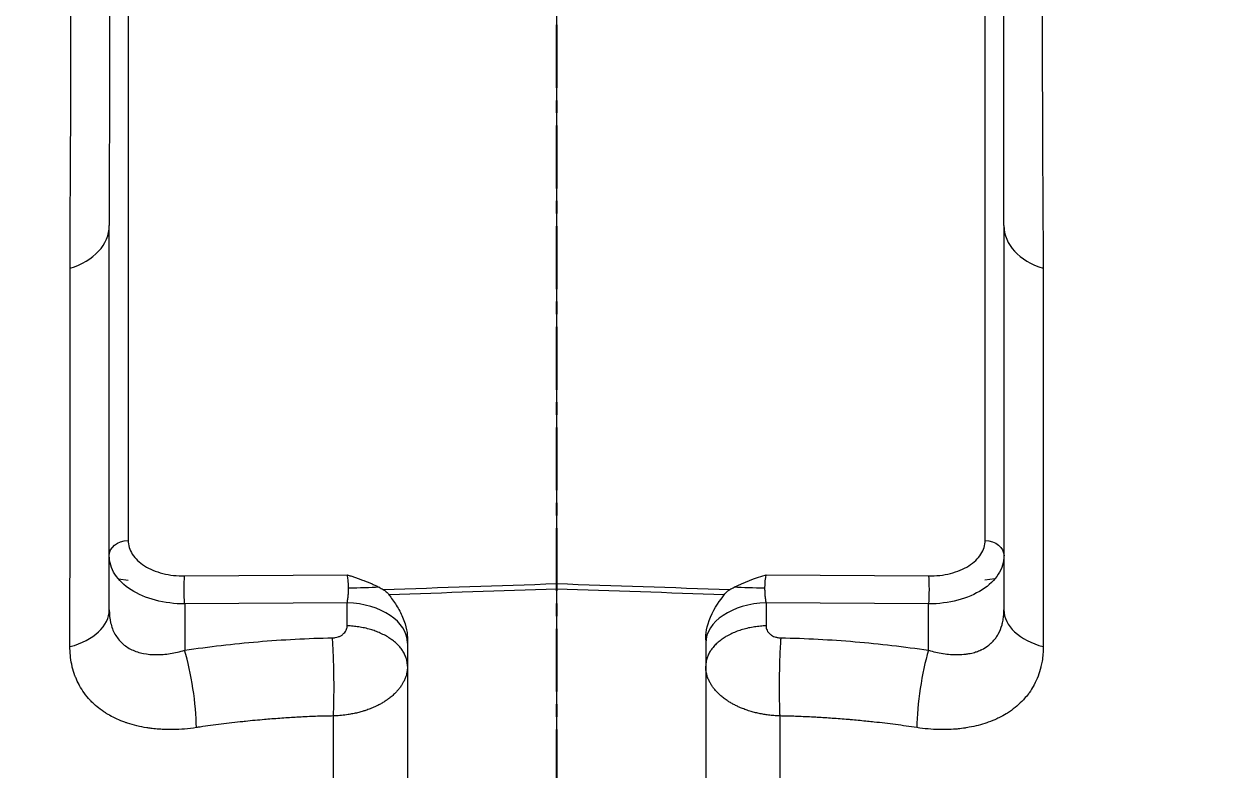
# Model space of a CAD drawing. Header units: millimetres. Extents: x -2122 to 22797, y 3569 to 89276.
# Drawn here: x -660.8 to -540.5, y 88099 to 88173.1 of the extents above; entities that cross this region are included whole.
import ezdxf

# ---------------------------------------------------------------- set-up
doc = ezdxf.new("R2010")
doc.units = ezdxf.units.MM
doc.header["$LTSCALE"] = 20
doc.linetypes.add('CENTER', pattern=[2, 1.25, -0.25, 0.25, -0.25])
doc.layers.add('IA-DIBUJO', color=3, linetype='Continuous', lineweight=30)
doc.layers.add('IA-DIM', color=7, linetype='Continuous')
doc.layers.add('IA-EJES', color=4, linetype='CENTER')
doc.styles.add('ING-AMB', font='romans.shx', dxfattribs={"width": 0.75, "oblique": 15})
doc.dimstyles.new('ING-AMB 20', dxfattribs={"dimscale": 20, "dimtxt": 3, "dimasz": 2.5, "dimexe": 1, "dimexo": 1, "dimgap": 1, "dimtad": 1, "dimdec": 0, "dimzin": 0, "dimdsep": 46, "dimtxsty": 'ING-AMB', "dimcen": 0.1, "dimclrd": 7, "dimclre": 7, "dimclrt": 2, "dimadec": 0, "dimazin": 0, "dimtfac": 1, "dimtdec": 0, "dimtmove": 0, "dimatfit": 0, "dimfxl": 1.25, "dimtolj": 1, "dimtzin": 0, "dimarcsym": 1})

# ---------------------------------------------------------------- blocks, each defined once
blk = doc.blocks.new('*D17')
at = {"layer": 'Defpoints', "color": 0, "transparency": 16777216}
for p in [(-947.86, 88936.89), (-607.86, 88704.58), (-947.86, 88101.68)]:
    blk.add_point(p, dxfattribs=at)
at = {"layer": 'IA-DIM', "color": 7, "lineweight": -2, "transparency": 16777216}
for p, q in [((-947.86, 88121.68), (-947.86, 88956.89)), ((-607.86, 88724.58), (-607.86, 88956.89)), ((-657.86, 88936.89), (-897.86, 88936.89))]:
    blk.add_line(p, q, dxfattribs=at)
at = {"layer": 'IA-DIM', "color": 7, "transparency": 16777216}
for points in [[(-897.86, 88945.23), (-897.86, 88928.56), (-947.86, 88936.89)], [(-657.86, 88945.23), (-657.86, 88928.56), (-607.86, 88936.89)]]:
    blk.add_solid(points, dxfattribs=at)
at = {"layer": 'IA-DIM', "color": 2, "transparency": 16777216, "insert": (-777.86, 88986.89), "char_height": 60, "attachment_point": 5, "style": 'ING-AMB'}
blk.add_mtext('\\A1;340', dxfattribs=at)
blk = doc.blocks.new('*D20')
at = {"layer": 'Defpoints', "color": 0, "transparency": 16777216}
for p in [(464.14, 88936.89), (-607.86, 88703.06), (464.14, 88014.58)]:
    blk.add_point(p, dxfattribs=at)
at = {"layer": 'IA-DIM', "color": 7, "lineweight": -2, "transparency": 16777216}
for p, q in [((-607.86, 88723.06), (-607.86, 88956.89)), ((464.14, 88034.58), (464.14, 88956.89)), ((-557.86, 88936.89), (414.14, 88936.89))]:
    blk.add_line(p, q, dxfattribs=at)
at = {"layer": 'IA-DIM', "color": 7, "transparency": 16777216}
for points in [[(-557.86, 88945.23), (-557.86, 88928.56), (-607.86, 88936.89)], [(414.14, 88945.23), (414.14, 88928.56), (464.14, 88936.89)]]:
    blk.add_solid(points, dxfattribs=at)
at = {"layer": 'IA-DIM', "color": 2, "transparency": 16777216, "insert": (-71.86, 88986.89), "char_height": 60, "attachment_point": 5, "style": 'ING-AMB'}
blk.add_mtext('\\A1;1072', dxfattribs=at)
blk = doc.blocks.new('*D28')
at = {"layer": 'Defpoints', "color": 0, "transparency": 16777216}
for p in [(2200.2, 89055.28), (-947.86, 88101.68), (2200.2, 88063.32)]:
    blk.add_point(p, dxfattribs=at)
at = {"layer": 'IA-DIM', "color": 7, "lineweight": -2, "transparency": 16777216}
for p, q in [((-947.86, 88121.68), (-947.86, 89075.28)), ((2200.2, 88083.32), (2200.2, 89075.28)), ((-897.86, 89055.28), (2150.2, 89055.28))]:
    blk.add_line(p, q, dxfattribs=at)
at = {"layer": 'IA-DIM', "color": 7, "transparency": 16777216}
for points in [[(-897.86, 89063.61), (-897.86, 89046.95), (-947.86, 89055.28)], [(2150.2, 89063.61), (2150.2, 89046.95), (2200.2, 89055.28)]]:
    blk.add_solid(points, dxfattribs=at)
at = {"layer": 'IA-DIM', "color": 2, "transparency": 16777216, "insert": (626.17, 89105.28), "char_height": 60, "attachment_point": 5, "style": 'ING-AMB'}
blk.add_mtext('\\A1;3148', dxfattribs=at)

msp = doc.modelspace()

# ---------------------------------------------------------------- linework, layer by layer
at = {"layer": 'IA-DIBUJO', "color": 3, "linetype": 'Continuous', "lineweight": 0, "extrusion": (2.06626e-48, 1, -1.83697e-16)}
for p, q in [((-607.86, 88242.57), (-607.86, 88117.54)), ((-650.43, 88234.98), (-650.43, 88121.84)), ((-565.28, 88121.84), (-565.28, 88234.98)), ((-652.3, 88120.31), (-652.3, 88153.11)), ((-563.41, 88153.11), (-563.41, 88120.31)), ((-652.3, 88114.94), (-652.3, 88120.31)), ((-563.41, 88120.31), (-563.41, 88114.94)), ((-644.81, 88118.3), (-628.66, 88118.41)), ((-587.05, 88118.41), (-570.9, 88118.3)), ((-651.4, 88118), (-650.41, 88117.88)), ((-564.32, 88118), (-565.3, 88117.88)), ((-628.66, 88115.64), (-644.81, 88115.52)), ((-644.81, 88115.52), (-644.81, 88110.92)), ((-628.66, 88113.34), (-628.66, 88115.64)), ((-570.9, 88115.52), (-587.05, 88115.64)), ((-587.05, 88115.64), (-587.05, 88113.34)), ((-570.9, 88110.92), (-570.9, 88115.52))]:
    msp.add_line(p, q, dxfattribs=at)
at = {"layer": 'IA-DIBUJO', "color": 3, "linetype": 'Continuous', "lineweight": 0}
for centre, major_axis, ratio, start_param, end_param in [((-658.62, 88153.11), (6.32, 0), 0.726078, -1.175669, 0), ((-557.09, 88153.11), (-6.32, 0), 0.726078, 0, 1.175669), ((-628.99, 88116.89), (-0.05, -1.98), 0.235211, -4.608705, -3.824677), ((-586.72, 88116.89), (-0.05, 1.98), 0.235211, 0.683084, 1.467113), ((-607.86, 88116.02), (0, -1.97), 0.00033, 2.084497, 2.452188), ((-586.76, 88116.9), (0.04, -1.89), 0.224794, -1.669311, -1.569072), ((-658.62, 88114.94), (6.32, 0), 0.626771, -1.178585, 0), ((-628.99, 88111.62), (6.32, 0), 0.636078, 0, 1.518436), ((-586.72, 88111.62), (-6.32, 0), 0.636078, -1.518436, 0), ((-557.09, 88114.94), (-6.32, 0), 0.626771, 0, 1.178585), ((-645.14, 88106.9), (-0.94, 6.25), 0.186198, -2.225857, -0.901539), ((-570.57, 88106.9), (-0.94, -6.25), 0.186198, -2.240054, -0.915735)]:
    msp.add_ellipse(centre, major_axis=major_axis, ratio=ratio, start_param=start_param, end_param=end_param, dxfattribs=at)
at = {"layer": 'IA-DIBUJO', "color": 3, "linetype": 'Continuous', "lineweight": 0, "extrusion": (1.12482e-32, -1.83697e-16, -1)}
for centre, major_axis, ratio, start_param, end_param in [((-650.33, 88120.31), (-1.98, 0), 0.771625, 0, 1.518436), ((-565.38, 88120.31), (1.98, 0), 0.771625, -1.518436, 0), ((-628.99, 88117.69), (-6.32, 0), 0.095846, -2.158009, -1.644777), ((-586.72, 88117.69), (-6.32, 0), 0.095846, -1.496816, -0.983584)]:
    msp.add_ellipse(centre, major_axis=major_axis, ratio=ratio, start_param=start_param, end_param=end_param, dxfattribs=at)
at = {"layer": 'IA-DIBUJO', "color": 3, "linetype": 'Continuous', "lineweight": 0, "extrusion": (8.47409e-33, -1.83697e-16, -1)}
msp.add_ellipse((-644.71, 88116.78), major_axis=(-0.01, 1.98), ratio=0.073573, start_param=-2.25857, end_param=-0.690513, dxfattribs=at)
at = {"layer": 'IA-DIBUJO', "color": 3, "linetype": 'Continuous', "lineweight": 0, "extrusion": (1.1363e-32, -1.83697e-16, -1)}
msp.add_ellipse((-571, 88116.78), major_axis=(-0.01, -1.98), ratio=0.073573, start_param=-2.45108, end_param=-0.883022, dxfattribs=at)
at = {"layer": 'IA-DIBUJO', "color": 3, "linetype": 'Continuous', "lineweight": 0}
for points, knots in [([(-652.3, 88194.3), (-652.3, 88190.93), (-652.3, 88187.56), (-652.29, 88184.16), (-652.29, 88180.76), (-652.28, 88177.34), (-652.28, 88173.91), (-652.28, 88170.48), (-652.29, 88167.02), (-652.29, 88163.56), (-652.3, 88160.09), (-652.3, 88156.61), (-652.3, 88153.11)], [0, 0, 0, 0, 0.00819686, 0.00819686, 0.00819686, 0.01639248, 0.01639248, 0.01639248, 0.02459347, 0.02459347, 0.02459347, 0.03278496, 0.03278496, 0.03278496, 0.03278496]), ([(-563.41, 88153.11), (-563.41, 88156.61), (-563.41, 88160.09), (-563.42, 88163.56), (-563.42, 88167.02), (-563.43, 88170.47), (-563.43, 88173.9), (-563.43, 88177.34), (-563.42, 88180.76), (-563.42, 88184.16), (-563.41, 88187.56), (-563.41, 88190.93), (-563.41, 88194.3)], [0, 0, 0, 0, 0.0081914, 0.0081914, 0.0081914, 0.01638723, 0.01638723, 0.01638723, 0.02458798, 0.02458798, 0.02458798, 0.0327849, 0.0327849, 0.0327849, 0.0327849]), ([(-656.19, 88148.87), (-656.19, 88152.54), (-656.17, 88156.14), (-656.15, 88159.68), (-656.13, 88163.21), (-656.11, 88166.67), (-656.11, 88170.07), (-656.1, 88173.46), (-656.11, 88176.78), (-656.13, 88180.03), (-656.14, 88183.28), (-656.16, 88186.46), (-656.15, 88189.57)], [0, 0, 0, 0, 0.00809751, 0.00809751, 0.00809751, 0.01619739, 0.01619739, 0.01619739, 0.02430315, 0.02430315, 0.02430315, 0.03241229, 0.03241229, 0.03241229, 0.03241229]), ([(-559.56, 88189.57), (-559.55, 88186.46), (-559.57, 88183.28), (-559.58, 88180.03), (-559.6, 88177.16), (-559.6, 88174.22), (-559.61, 88171.23), (-559.61, 88170.85), (-559.61, 88170.46), (-559.6, 88170.07), (-559.6, 88167.1), (-559.59, 88164.09), (-559.57, 88161.02), (-559.57, 88160.57), (-559.57, 88160.13), (-559.57, 88159.68), (-559.55, 88156.14), (-559.52, 88152.54), (-559.52, 88148.87)], [0, 0, 0, 0, 0.00810678, 0.00810678, 0.00810678, 0.01528353, 0.01528353, 0.01528353, 0.01621732, 0.01621732, 0.01621732, 0.02329391, 0.02329391, 0.02329391, 0.02432463, 0.02432463, 0.02432463, 0.03242712, 0.03242712, 0.03242712, 0.03242712]), ([(-656.21, 88111.27), (-656.2, 88117.96), (-656.2, 88124.43), (-656.2, 88130.68), (-656.19, 88136.95), (-656.19, 88143), (-656.19, 88148.87)], [0, 0, 0, 0, 0.01295214, 0.01295214, 0.01295214, 0.02592273, 0.02592273, 0.02592273, 0.02592273]), ([(-559.52, 88148.87), (-559.52, 88142.99), (-559.52, 88136.94), (-559.51, 88124.42), (-559.51, 88117.95), (-559.5, 88111.27)], [0.0634789, 0.0634789, 0.0634789, 0.0634789, 0.07645205, 0.07645205, 0.0894252, 0.0894252, 0.0894252, 0.0894252]), ([(-650.43, 88121.84), (-650.43, 88121.36), (-650.29, 88120.89), (-649.73, 88120.02), (-649.32, 88119.63), (-648.29, 88118.98), (-647.67, 88118.72), (-646.3, 88118.38), (-645.56, 88118.29), (-644.81, 88118.3)], [3.141593, 3.141593, 3.141593, 3.141593, 3.521202, 3.521202, 3.900811, 3.900811, 4.28042, 4.28042, 4.660029, 4.660029, 4.660029, 4.660029]), ([(-570.9, 88118.3), (-570.15, 88118.29), (-569.41, 88118.38), (-568.05, 88118.72), (-567.42, 88118.98), (-566.39, 88119.63), (-565.98, 88120.02), (-565.43, 88120.89), (-565.28, 88121.36), (-565.28, 88121.84)], [4.764749, 4.764749, 4.764749, 4.764749, 5.144358, 5.144358, 5.523967, 5.523967, 5.903576, 5.903576, 6.283185, 6.283185, 6.283185, 6.283185]), ([(-644.81, 88115.52), (-645.81, 88115.52), (-646.8, 88115.65), (-648.62, 88116.13), (-649.44, 88116.48), (-650.82, 88117.36), (-651.37, 88117.89), (-652.11, 88119.05), (-652.3, 88119.68), (-652.3, 88120.31)], [1.623156, 1.623156, 1.623156, 1.623156, 2.002765, 2.002765, 2.382374, 2.382374, 2.761984, 2.761984, 3.141593, 3.141593, 3.141593, 3.141593]), ([(-563.41, 88120.31), (-563.41, 88119.68), (-563.6, 88119.05), (-564.34, 88117.89), (-564.89, 88117.36), (-566.27, 88116.48), (-567.09, 88116.13), (-568.91, 88115.65), (-569.9, 88115.52), (-570.9, 88115.52)], [0, 0, 0, 0, 0.379609, 0.379609, 0.759218, 0.759218, 1.138827, 1.138827, 1.518436, 1.518436, 1.518436, 1.518436]), ([(-628.66, 88118.41), (-628.54, 88118.37), (-628.42, 88118.33), (-628.29, 88118.3), (-628.17, 88118.26), (-628.05, 88118.22), (-627.93, 88118.18), (-627.81, 88118.14), (-627.69, 88118.09), (-627.57, 88118.05), (-627.46, 88118.01), (-627.34, 88117.97), (-627.23, 88117.93), (-627.16, 88117.91), (-627.09, 88117.88), (-627.02, 88117.85), (-626.9, 88117.81), (-626.79, 88117.77), (-626.68, 88117.72), (-626.56, 88117.68), (-626.45, 88117.63), (-626.34, 88117.58), (-626.22, 88117.53), (-626.11, 88117.48), (-626, 88117.43), (-625.89, 88117.38), (-625.78, 88117.33), (-625.67, 88117.27), (-625.61, 88117.24), (-625.55, 88117.21), (-625.49, 88117.18)], [-0.000011314, -0.000011314, -0.000011314, -0.000011314, 0.000202746, 0.000202746, 0.000202746, 0.00041729, 0.00041729, 0.00041729, 0.000628934, 0.000628934, 0.000628934, 0.000831233, 0.000831233, 0.000831233, 0.000960733, 0.000960733, 0.000960733, 0.001167427, 0.001167427, 0.001167427, 0.001380678, 0.001380678, 0.001380678, 0.00159537, 0.00159537, 0.00159537, 0.001809672, 0.001809672, 0.001809672, 0.00193278, 0.00193278, 0.00193278, 0.00193278]), ([(-628.66, 88115.64), (-628.65, 88115.69), (-628.64, 88115.75), (-628.63, 88115.81), (-628.62, 88115.87), (-628.61, 88115.93), (-628.6, 88116), (-628.59, 88116.06), (-628.58, 88116.13), (-628.57, 88116.2), (-628.57, 88116.24), (-628.56, 88116.28), (-628.56, 88116.31), (-628.55, 88116.39), (-628.55, 88116.46), (-628.54, 88116.53), (-628.54, 88116.6), (-628.53, 88116.67), (-628.53, 88116.75), (-628.53, 88116.82), (-628.53, 88116.89), (-628.53, 88116.96), (-628.53, 88117), (-628.53, 88117.04), (-628.53, 88117.08)], [5.4991567, 5.4991567, 5.4991567, 5.4991567, 5.6084442, 5.6084442, 5.6084442, 5.7188774, 5.7188774, 5.7188774, 5.8297946, 5.8297946, 5.8297946, 5.891175, 5.891175, 5.891175, 6.001726, 6.001726, 6.001726, 6.1117617, 6.1117617, 6.1117617, 6.2199469, 6.2199469, 6.2199469, 6.2831853, 6.2831853, 6.2831853, 6.2831853]), ([(-625.49, 88117.18), (-625.42, 88117.14), (-625.35, 88117.11), (-625.22, 88117.03), (-625.15, 88116.99), (-625.08, 88116.95)], [0, 0, 0, 0, 0.01416943, 0.01416943, 0.02837151, 0.02837151, 0.02837151, 0.02837151]), ([(-590.63, 88116.95), (-590.56, 88116.99), (-590.5, 88117.03), (-590.36, 88117.11), (-590.29, 88117.14), (-590.22, 88117.18)], [0.00000151, 0.00000151, 0.00000151, 0.00000151, 0.01420269, 0.01420269, 0.02837121, 0.02837121, 0.02837121, 0.02837121]), ([(-625.08, 88116.95), (-624.97, 88116.89), (-624.87, 88116.81), (-624.68, 88116.64), (-624.59, 88116.54), (-624.51, 88116.43)], [0, 0, 0, 0, 0.02334437, 0.02334437, 0.04668844, 0.04668844, 0.04668844, 0.04668844]), ([(-624.51, 88116.43), (-624.29, 88116.12), (-624.03, 88115.78), (-623.54, 88115), (-623.33, 88114.62), (-622.76, 88113.29), (-622.67, 88112.52), (-622.67, 88111.95)], [0.0000011, 0.0000011, 0.0000011, 0.0000011, 0.0639756, 0.0639756, 0.1286372, 0.1286372, 0.2726284, 0.2726284, 0.2726284, 0.2726284]), ([(-607.86, 88116.99), (-607.86, 88114.48), (-607.86, 88108.65), (-607.86, 88091.19), (-607.86, 88079.33), (-607.86, 88051.11), (-607.86, 88034.76), (-607.86, 88007.92), (-607.86, 87998.6), (-607.86, 87979.33), (-607.86, 87969.38), (-607.86, 87918.42), (-607.86, 87873.68), (-607.86, 87806.6), (-607.86, 87784.26), (-607.86, 87740.55), (-607.86, 87719.14), (-607.86, 87656.76), (-607.86, 87617.61), (-607.86, 87581.34), (-607.86, 87580.53), (-607.86, 87579.72)], [0.000182, 0.000182, 0.000182, 0.000182, 0.0280763, 0.0280763, 0.0572087, 0.0572087, 0.0863411, 0.0863411, 0.1009072, 0.1009072, 0.1154734, 0.1154734, 0.1737382, 0.1737382, 0.2028706, 0.2028706, 0.232003, 0.232003, 0.2902677, 0.2902677, 0.2916013, 0.2916013, 0.2916013, 0.2916013]), ([(-593.04, 88111.95), (-593.04, 88112.52), (-592.95, 88113.29), (-592.16, 88115.16), (-591.58, 88115.91), (-591.2, 88116.43)], [-0.2150131, -0.2150131, -0.2150131, -0.2150131, -0.1090604, -0.1090604, -0.000001, -0.000001, -0.000001, -0.000001]), ([(-591.2, 88116.43), (-591.11, 88116.55), (-591.02, 88116.66), (-590.82, 88116.83), (-590.73, 88116.89), (-590.63, 88116.95)], [0, 0, 0, 0, 0.02533809, 0.02533809, 0.04659596, 0.04659596, 0.04659596, 0.04659596]), ([(-587.18, 88116.89), (-587.18, 88116.82), (-587.18, 88116.75), (-587.18, 88116.68), (-587.17, 88116.61), (-587.17, 88116.53), (-587.16, 88116.46), (-587.16, 88116.41), (-587.16, 88116.36), (-587.15, 88116.31), (-587.14, 88116.24), (-587.14, 88116.18), (-587.13, 88116.11), (-587.12, 88116.04), (-587.11, 88115.97), (-587.1, 88115.91), (-587.09, 88115.85), (-587.08, 88115.79), (-587.07, 88115.73), (-587.06, 88115.7), (-587.06, 88115.67), (-587.05, 88115.64)], [0.0957321, 0.0957321, 0.0957321, 0.0957321, 0.2050871, 0.2050871, 0.2050871, 0.3157185, 0.3157185, 0.3157185, 0.3924617, 0.3924617, 0.3924617, 0.5033176, 0.5033176, 0.5033176, 0.6141921, 0.6141921, 0.6141921, 0.7236354, 0.7236354, 0.7236354, 0.7840286, 0.7840286, 0.7840286, 0.7840286]), ([(-652.3, 88114.94), (-652.3, 88114.48), (-652.26, 88114.05), (-652.12, 88113.45), (-652.06, 88113.25), (-651.92, 88112.87), (-651.83, 88112.69), (-651.54, 88112.18), (-651.31, 88111.88), (-650.89, 88111.49), (-650.73, 88111.37), (-650.41, 88111.15), (-650.24, 88111.06), (-649.71, 88110.8), (-649.32, 88110.68), (-648.5, 88110.52), (-648.06, 88110.48), (-647.17, 88110.48), (-646.71, 88110.52), (-645.77, 88110.67), (-645.29, 88110.77), (-644.81, 88110.92)], [0, 0, 0, 0, 0.000779919, 0.000779919, 0.001169879, 0.001169879, 0.001559839, 0.001559839, 0.002339758, 0.002339758, 0.002729718, 0.002729718, 0.003119678, 0.003119678, 0.003899597, 0.003899597, 0.004679516, 0.004679516, 0.005459436, 0.005459436, 0.006239355, 0.006239355, 0.006239355, 0.006239355]), ([(-570.9, 88110.92), (-570.42, 88110.77), (-569.95, 88110.67), (-569.48, 88110.59), (-569.47, 88110.59), (-569.45, 88110.59), (-569.44, 88110.59), (-569.2, 88110.55), (-568.96, 88110.52), (-568.73, 88110.5), (-568.54, 88110.49), (-568.34, 88110.48), (-568.15, 88110.48), (-568.14, 88110.48), (-568.12, 88110.48), (-568.1, 88110.48), (-568.08, 88110.48), (-568.06, 88110.48), (-568.04, 88110.48), (-567.74, 88110.48), (-567.45, 88110.5), (-567.17, 88110.54), (-567.05, 88110.55), (-566.93, 88110.57), (-566.81, 88110.6), (-566.79, 88110.6), (-566.77, 88110.6), (-566.75, 88110.61), (-566.57, 88110.65), (-566.39, 88110.69), (-566.22, 88110.75), (-566.2, 88110.75), (-566.18, 88110.76), (-566.15, 88110.77), (-566, 88110.82), (-565.85, 88110.88), (-565.7, 88110.95), (-565.68, 88110.95), (-565.67, 88110.96), (-565.65, 88110.97), (-565.64, 88110.98), (-565.62, 88110.98), (-565.6, 88110.99), (-565.39, 88111.1), (-565.19, 88111.22), (-565, 88111.36), (-564.89, 88111.44), (-564.79, 88111.52), (-564.7, 88111.61), (-564.69, 88111.61), (-564.68, 88111.62), (-564.67, 88111.63), (-564.58, 88111.72), (-564.48, 88111.81), (-564.4, 88111.91), (-564.36, 88111.96), (-564.33, 88112), (-564.29, 88112.04), (-564.21, 88112.15), (-564.13, 88112.26), (-564.06, 88112.37), (-564.03, 88112.42), (-564.01, 88112.47), (-563.98, 88112.51), (-563.82, 88112.8), (-563.69, 88113.12), (-563.6, 88113.46), (-563.58, 88113.52), (-563.57, 88113.57), (-563.55, 88113.63), (-563.51, 88113.8), (-563.48, 88113.98), (-563.46, 88114.16), (-563.43, 88114.35), (-563.42, 88114.53), (-563.41, 88114.72), (-563.41, 88114.79), (-563.41, 88114.86), (-563.41, 88114.94)], [0, 0, 0, 0, 0.000781676, 0.000781676, 0.000781676, 0.000804571, 0.000804571, 0.000804571, 0.001203852, 0.001203852, 0.001203852, 0.001531778, 0.001531778, 0.001531778, 0.001563353, 0.001563353, 0.001563353, 0.001600895, 0.001600895, 0.001600895, 0.002121257, 0.002121257, 0.002121257, 0.002345029, 0.002345029, 0.002345029, 0.002387187, 0.002387187, 0.002387187, 0.002730854, 0.002730854, 0.002730854, 0.002775813, 0.002775813, 0.002775813, 0.0030924, 0.0030924, 0.0030924, 0.003126706, 0.003126706, 0.003126706, 0.003162185, 0.003162185, 0.003162185, 0.003642391, 0.003642391, 0.003642391, 0.003908382, 0.003908382, 0.003908382, 0.003929928, 0.003929928, 0.003929928, 0.004197411, 0.004197411, 0.004197411, 0.004311698, 0.004311698, 0.004311698, 0.004580765, 0.004580765, 0.004580765, 0.004690059, 0.004690059, 0.004690059, 0.005356289, 0.005356289, 0.005356289, 0.005466613, 0.005466613, 0.005466613, 0.005797128, 0.005797128, 0.005797128, 0.006130671, 0.006130671, 0.006130671, 0.006253412, 0.006253412, 0.006253412, 0.006253412]), ([(-630.13, 88112.15), (-630.12, 88112.15), (-630.12, 88112.15), (-630.11, 88112.15), (-630.1, 88112.15), (-630.08, 88112.15), (-630.07, 88112.15), (-630.05, 88112.16), (-630.02, 88112.16), (-630, 88112.16), (-629.95, 88112.16), (-629.9, 88112.17), (-629.85, 88112.18), (-629.75, 88112.19), (-629.65, 88112.22), (-629.56, 88112.25), (-629.47, 88112.28), (-629.39, 88112.32), (-629.3, 88112.36), (-629.22, 88112.4), (-629.15, 88112.45), (-629.08, 88112.51), (-629.01, 88112.57), (-628.95, 88112.63), (-628.9, 88112.69), (-628.85, 88112.76), (-628.8, 88112.83), (-628.77, 88112.9), (-628.73, 88112.97), (-628.7, 88113.04), (-628.69, 88113.12), (-628.68, 88113.16), (-628.67, 88113.2), (-628.67, 88113.24), (-628.67, 88113.26), (-628.66, 88113.28), (-628.66, 88113.3), (-628.66, 88113.31), (-628.66, 88113.31), (-628.66, 88113.32), (-628.66, 88113.33), (-628.66, 88113.34), (-628.66, 88113.34)], [0, 0, 0, 0, 0.000010846, 0.000010846, 0.000010846, 0.000029965, 0.000029965, 0.000029965, 0.000068209, 0.000068209, 0.000068209, 0.000144715, 0.000144715, 0.000144715, 0.000297757, 0.000297757, 0.000297757, 0.000450788, 0.000450788, 0.000450788, 0.000603819, 0.000603819, 0.000603819, 0.000756851, 0.000756851, 0.000756851, 0.000909883, 0.000909883, 0.000909883, 0.001062914, 0.001062914, 0.001062914, 0.001139428, 0.001139428, 0.001139428, 0.001177685, 0.001177685, 0.001177685, 0.001196813, 0.001196813, 0.001196813, 0.001208428, 0.001208428, 0.001208428, 0.001208428]), ([(-622.67, 88109.33), (-622.67, 88109.44), (-622.68, 88109.56), (-622.7, 88109.68), (-622.71, 88109.8), (-622.74, 88109.93), (-622.77, 88110.05), (-622.81, 88110.18), (-622.86, 88110.31), (-622.92, 88110.44), (-622.98, 88110.57), (-623.04, 88110.69), (-623.12, 88110.82), (-623.2, 88110.94), (-623.28, 88111.06), (-623.37, 88111.17), (-623.47, 88111.29), (-623.57, 88111.4), (-623.69, 88111.51), (-623.8, 88111.63), (-623.93, 88111.74), (-624.06, 88111.84), (-624.17, 88111.93), (-624.29, 88112.01), (-624.41, 88112.09), (-624.55, 88112.19), (-624.71, 88112.29), (-624.87, 88112.37), (-625.03, 88112.46), (-625.19, 88112.54), (-625.37, 88112.62), (-625.53, 88112.69), (-625.71, 88112.76), (-625.88, 88112.83), (-626.03, 88112.88), (-626.19, 88112.93), (-626.35, 88112.98), (-626.54, 88113.04), (-626.73, 88113.09), (-626.94, 88113.13), (-627.13, 88113.17), (-627.32, 88113.21), (-627.52, 88113.24), (-627.7, 88113.27), (-627.89, 88113.29), (-628.08, 88113.31), (-628.28, 88113.32), (-628.47, 88113.34), (-628.66, 88113.34)], [0, 0, 0, 0, 0.0575056, 0.0575056, 0.0575056, 0.1188509, 0.1188509, 0.1188509, 0.1852388, 0.1852388, 0.1852388, 0.25, 0.25, 0.25, 0.3136799, 0.3136799, 0.3136799, 0.3786546, 0.3786546, 0.3786546, 0.4452036, 0.4452036, 0.4452036, 0.5, 0.5, 0.5, 0.566519, 0.566519, 0.566519, 0.6321533, 0.6321533, 0.6321533, 0.6957374, 0.6957374, 0.6957374, 0.75, 0.75, 0.75, 0.8161602, 0.8161602, 0.8161602, 0.8791558, 0.8791558, 0.8791558, 0.9395779, 0.9395779, 0.9395779, 1, 1, 1, 1]), ([(-587.05, 88113.34), (-587.24, 88113.34), (-587.42, 88113.33), (-587.61, 88113.31), (-587.8, 88113.29), (-588, 88113.27), (-588.19, 88113.24), (-588.39, 88113.21), (-588.6, 88113.17), (-588.8, 88113.13), (-588.99, 88113.08), (-589.18, 88113.03), (-589.37, 88112.98), (-589.55, 88112.93), (-589.73, 88112.87), (-589.91, 88112.8), (-590.09, 88112.73), (-590.26, 88112.66), (-590.43, 88112.58), (-590.6, 88112.5), (-590.77, 88112.42), (-590.93, 88112.33), (-591.06, 88112.25), (-591.18, 88112.18), (-591.3, 88112.1), (-591.45, 88112), (-591.59, 88111.89), (-591.72, 88111.79), (-591.85, 88111.68), (-591.97, 88111.57), (-592.08, 88111.46), (-592.19, 88111.35), (-592.29, 88111.24), (-592.38, 88111.12), (-592.45, 88111.02), (-592.53, 88110.92), (-592.59, 88110.82), (-592.67, 88110.69), (-592.74, 88110.56), (-592.8, 88110.43), (-592.85, 88110.31), (-592.9, 88110.19), (-592.93, 88110.06), (-592.97, 88109.94), (-593, 88109.82), (-593.01, 88109.7), (-593.03, 88109.57), (-593.04, 88109.45), (-593.04, 88109.33)], [0, 0, 0, 0, 0.0584288, 0.0584288, 0.0584288, 0.1198859, 0.1198859, 0.1198859, 0.1859529, 0.1859529, 0.1859529, 0.25, 0.25, 0.25, 0.3136788, 0.3136788, 0.3136788, 0.3786525, 0.3786525, 0.3786525, 0.4452007, 0.4452007, 0.4452007, 0.5, 0.5, 0.5, 0.5665182, 0.5665182, 0.5665182, 0.6321516, 0.6321516, 0.6321516, 0.6957347, 0.6957347, 0.6957347, 0.75, 0.75, 0.75, 0.816408, 0.816408, 0.816408, 0.8795793, 0.8795793, 0.8795793, 0.9397897, 0.9397897, 0.9397897, 1, 1, 1, 1]), ([(-587.05, 88113.34), (-587.05, 88113.34), (-587.05, 88113.33), (-587.05, 88113.33), (-587.05, 88113.32), (-587.05, 88113.31), (-587.05, 88113.3), (-587.05, 88113.28), (-587.05, 88113.26), (-587.04, 88113.24), (-587.04, 88113.2), (-587.03, 88113.16), (-587.02, 88113.12), (-587.01, 88113.04), (-586.98, 88112.97), (-586.94, 88112.9), (-586.91, 88112.83), (-586.87, 88112.76), (-586.81, 88112.69), (-586.76, 88112.63), (-586.7, 88112.57), (-586.63, 88112.51), (-586.56, 88112.46), (-586.49, 88112.4), (-586.41, 88112.36), (-586.33, 88112.32), (-586.25, 88112.28), (-586.16, 88112.25), (-586.06, 88112.22), (-585.96, 88112.19), (-585.86, 88112.18), (-585.81, 88112.17), (-585.76, 88112.16), (-585.72, 88112.16), (-585.69, 88112.16), (-585.66, 88112.16), (-585.64, 88112.16), (-585.63, 88112.15), (-585.61, 88112.15), (-585.6, 88112.15), (-585.6, 88112.15), (-585.59, 88112.15), (-585.58, 88112.15)], [0, 0, 0, 0, 0.00001186, 0.00001186, 0.00001186, 0.000031166, 0.000031166, 0.000031166, 0.000069778, 0.000069778, 0.000069778, 0.000147002, 0.000147002, 0.000147002, 0.000301453, 0.000301453, 0.000301453, 0.000455906, 0.000455906, 0.000455906, 0.000609438, 0.000609438, 0.000609438, 0.000764809, 0.000764809, 0.000764809, 0.000914156, 0.000914156, 0.000914156, 0.001073705, 0.001073705, 0.001073705, 0.001150912, 0.001150912, 0.001150912, 0.00118951, 0.00118951, 0.00118951, 0.001208807, 0.001208807, 0.001208807, 0.001218875, 0.001218875, 0.001218875, 0.001218875]), ([(-643.65, 88103.23), (-644.43, 88103.11), (-645.2, 88103.05), (-646, 88103.03), (-646.05, 88103.03), (-646.13, 88103.03), (-646.15, 88103.03), (-646.36, 88103.03), (-646.56, 88103.03), (-646.95, 88103.05), (-647.14, 88103.06), (-647.35, 88103.07), (-647.37, 88103.07), (-647.61, 88103.09), (-647.83, 88103.11), (-648.18, 88103.15), (-648.32, 88103.17), (-648.5, 88103.2), (-648.54, 88103.2), (-648.91, 88103.26), (-649.23, 88103.33), (-649.87, 88103.48), (-650.18, 88103.57), (-650.53, 88103.68), (-650.58, 88103.7), (-650.67, 88103.73), (-650.72, 88103.75), (-651.03, 88103.86), (-651.28, 88103.97), (-651.78, 88104.19), (-652.02, 88104.31), (-652.35, 88104.5), (-652.44, 88104.55), (-652.58, 88104.64), (-652.62, 88104.66), (-652.9, 88104.84), (-653.14, 88105.01), (-653.56, 88105.35), (-653.75, 88105.51), (-653.99, 88105.74), (-654.05, 88105.8), (-654.14, 88105.89), (-654.17, 88105.92), (-654.41, 88106.18), (-654.61, 88106.42), (-654.97, 88106.92), (-655.12, 88107.16), (-655.28, 88107.45), (-655.29, 88107.47), (-655.43, 88107.73), (-655.54, 88107.97), (-655.65, 88108.24), (-655.67, 88108.28), (-655.69, 88108.33), (-655.7, 88108.36), (-655.81, 88108.66), (-655.9, 88108.96), (-655.98, 88109.27), (-655.98, 88109.29), (-656.12, 88109.88), (-656.2, 88110.48), (-656.21, 88111.16), (-656.21, 88111.22), (-656.21, 88111.27)], [0, 0, 0, 0, 0.00120574, 0.00120574, 0.00128826, 0.00128826, 0.00132228, 0.00132228, 0.00163463, 0.00163463, 0.00194785, 0.00194785, 0.00198342, 0.00198342, 0.00234255, 0.00234255, 0.00258071, 0.00258071, 0.00264456, 0.00264456, 0.00322006, 0.00322006, 0.00378781, 0.00378781, 0.00388255, 0.00388255, 0.00396684, 0.00396684, 0.00447464, 0.00447464, 0.00498649, 0.00498649, 0.0051965, 0.0051965, 0.00528912, 0.00528912, 0.00585896, 0.00585896, 0.0063596, 0.0063596, 0.00652499, 0.00652499, 0.0066114, 0.0066114, 0.00726037, 0.00726037, 0.00786677, 0.00786677, 0.00793368, 0.00793368, 0.00846938, 0.00846938, 0.00854242, 0.00854242, 0.00859482, 0.00859482, 0.0092198, 0.0092198, 0.00925596, 0.00925596, 0.01047101, 0.01047101, 0.01057824, 0.01057824, 0.01057824, 0.01057824]), ([(-644.81, 88110.92), (-642.4, 88111.28), (-639.97, 88111.56), (-637.52, 88111.77), (-636.3, 88111.87), (-635.07, 88111.96), (-633.84, 88112.02), (-632.61, 88112.09), (-631.37, 88112.14), (-630.13, 88112.15)], [0, 0, 0, 0, 0.003764328, 0.003764328, 0.003764328, 0.005646491, 0.005646491, 0.005646491, 0.007528655, 0.007528655, 0.007528655, 0.007528655]), ([(-630.03, 88104.39), (-630.02, 88104.54), (-630.02, 88104.7), (-630, 88105.04), (-630, 88105.22), (-629.99, 88105.59), (-629.99, 88105.79), (-629.98, 88106.07), (-629.98, 88106.16), (-629.98, 88106.44), (-629.97, 88106.64), (-629.97, 88107.04), (-629.97, 88107.25), (-629.97, 88107.67), (-629.97, 88107.88), (-629.98, 88108.16), (-629.98, 88108.23), (-629.98, 88108.52), (-629.99, 88108.73), (-629.99, 88109.15), (-630, 88109.35), (-630.01, 88109.76), (-630.02, 88109.95), (-630.03, 88110.21), (-630.03, 88110.28), (-630.04, 88110.54), (-630.05, 88110.73), (-630.07, 88111.1), (-630.07, 88111.27), (-630.09, 88111.6), (-630.1, 88111.76), (-630.12, 88111.99), (-630.13, 88112.07), (-630.13, 88112.15)], [0, 0, 0, 0, 0.0697839, 0.0697839, 0.1418228, 0.1418228, 0.2183787, 0.2183787, 0.25, 0.25, 0.323487, 0.323487, 0.398308, 0.398308, 0.4744357, 0.4744357, 0.5, 0.5, 0.5759852, 0.5759852, 0.6510792, 0.6510792, 0.7242369, 0.7242369, 0.75, 0.75, 0.8242525, 0.8242525, 0.8954244, 0.8954244, 0.9626519, 0.9626519, 1, 1, 1, 1]), ([(-622.67, 88111.95), (-622.67, 88108.91), (-622.67, 88104.79), (-622.67, 88090.8), (-622.67, 88078.95), (-622.67, 88060.02), (-622.67, 88054.92), (-622.67, 88049.59)], [0.00287386, 0.00287386, 0.00287386, 0.00287386, 0.01371667, 0.01371667, 0.03270965, 0.03270965, 0.03922509, 0.03922509, 0.03922509, 0.03922509]), ([(-593.04, 88111.95), (-593.04, 88108.91), (-593.04, 88104.79), (-593.04, 88090.8), (-593.04, 88078.95), (-593.04, 88060.01), (-593.04, 88054.91), (-593.04, 88049.57)], [0.00287386, 0.00287386, 0.00287386, 0.00287386, 0.01371794, 0.01371794, 0.03271314, 0.03271314, 0.03924028, 0.03924028, 0.03924028, 0.03924028]), ([(-585.58, 88112.15), (-585.59, 88112.01), (-585.6, 88111.87), (-585.62, 88111.56), (-585.63, 88111.41), (-585.65, 88111.08), (-585.66, 88110.9), (-585.67, 88110.6), (-585.68, 88110.48), (-585.69, 88110.16), (-585.7, 88109.96), (-585.71, 88109.56), (-585.71, 88109.36), (-585.72, 88108.94), (-585.73, 88108.73), (-585.73, 88108.45), (-585.73, 88108.38), (-585.74, 88108.09), (-585.74, 88107.88), (-585.74, 88107.46), (-585.74, 88107.25), (-585.74, 88106.85), (-585.74, 88106.65), (-585.74, 88106.38), (-585.74, 88106.31), (-585.73, 88106.04), (-585.73, 88105.84), (-585.72, 88105.46), (-585.72, 88105.28), (-585.7, 88104.93), (-585.7, 88104.76), (-585.69, 88104.53), (-585.69, 88104.46), (-585.68, 88104.39)], [0, 0, 0, 0, 0.065682, 0.065682, 0.131068, 0.131068, 0.201799, 0.201799, 0.25, 0.25, 0.323455, 0.323455, 0.39826, 0.39826, 0.474394, 0.474394, 0.5, 0.5, 0.575987, 0.575987, 0.651087, 0.651087, 0.724257, 0.724257, 0.75, 0.75, 0.826033, 0.826033, 0.898848, 0.898848, 0.968162, 0.968162, 1, 1, 1, 1]), ([(-585.58, 88112.15), (-584.34, 88112.14), (-583.11, 88112.09), (-581.88, 88112.02), (-580.64, 88111.96), (-579.42, 88111.87), (-578.19, 88111.77), (-575.75, 88111.56), (-573.31, 88111.28), (-570.9, 88110.92)], [0, 0, 0, 0, 0.001882407, 0.001882407, 0.001882407, 0.003764815, 0.003764815, 0.003764815, 0.007529629, 0.007529629, 0.007529629, 0.007529629]), ([(-559.5, 88111.27), (-559.5, 88111.03), (-559.51, 88110.78), (-559.53, 88110.54), (-559.55, 88110.3), (-559.58, 88110.07), (-559.62, 88109.83), (-559.65, 88109.65), (-559.69, 88109.47), (-559.73, 88109.29), (-559.73, 88109.27), (-559.74, 88109.25), (-559.74, 88109.24), (-559.82, 88108.93), (-559.91, 88108.63), (-560.02, 88108.34), (-560.13, 88108.05), (-560.26, 88107.77), (-560.41, 88107.49), (-560.42, 88107.47), (-560.44, 88107.44), (-560.45, 88107.41), (-560.59, 88107.16), (-560.74, 88106.92), (-560.91, 88106.68), (-560.93, 88106.65), (-560.96, 88106.62), (-560.98, 88106.59), (-561.11, 88106.42), (-561.25, 88106.25), (-561.4, 88106.08), (-561.44, 88106.03), (-561.49, 88105.98), (-561.53, 88105.94), (-561.56, 88105.9), (-561.59, 88105.87), (-561.62, 88105.84), (-561.83, 88105.63), (-562.06, 88105.42), (-562.3, 88105.23), (-562.54, 88105.03), (-562.79, 88104.85), (-563.06, 88104.68), (-563.1, 88104.66), (-563.14, 88104.63), (-563.18, 88104.61), (-563.41, 88104.47), (-563.65, 88104.33), (-563.9, 88104.21), (-563.97, 88104.18), (-564.04, 88104.15), (-564.1, 88104.11), (-564.38, 88103.98), (-564.67, 88103.87), (-564.97, 88103.76), (-565.01, 88103.74), (-565.05, 88103.73), (-565.1, 88103.71), (-565.66, 88103.52), (-566.24, 88103.37), (-566.86, 88103.26), (-566.95, 88103.24), (-567.05, 88103.22), (-567.15, 88103.21), (-567.19, 88103.2), (-567.22, 88103.2), (-567.26, 88103.19), (-567.49, 88103.16), (-567.73, 88103.13), (-567.97, 88103.1), (-568.09, 88103.09), (-568.21, 88103.08), (-568.33, 88103.07), (-568.36, 88103.07), (-568.39, 88103.07), (-568.42, 88103.07), (-568.72, 88103.05), (-569.03, 88103.04), (-569.33, 88103.03), (-569.4, 88103.03), (-569.48, 88103.03), (-569.55, 88103.03), (-569.57, 88103.03), (-569.59, 88103.03), (-569.61, 88103.03), (-570.32, 88103.04), (-571.04, 88103.09), (-571.77, 88103.19), (-571.87, 88103.2), (-571.96, 88103.22), (-572.06, 88103.23)], [0, 0, 0, 0, 0.0004795, 0.0004795, 0.0004795, 0.00095423, 0.00095423, 0.00095423, 0.00132848, 0.00132848, 0.00132848, 0.00136567, 0.00136567, 0.00136567, 0.00201131, 0.00201131, 0.00201131, 0.00265695, 0.00265695, 0.00265695, 0.0027245, 0.0027245, 0.0027245, 0.00332119, 0.00332119, 0.00332119, 0.00340011, 0.00340011, 0.00340011, 0.00384837, 0.00384837, 0.00384837, 0.00398543, 0.00398543, 0.00398543, 0.00407283, 0.00407283, 0.00407283, 0.00469337, 0.00469337, 0.00469337, 0.0053139, 0.0053139, 0.0053139, 0.00540703, 0.00540703, 0.00540703, 0.00592534, 0.00592534, 0.00592534, 0.00606867, 0.00606867, 0.00606867, 0.00664238, 0.00664238, 0.00664238, 0.006727, 0.006727, 0.006727, 0.0078034, 0.0078034, 0.0078034, 0.00797086, 0.00797086, 0.00797086, 0.00803471, 0.00803471, 0.00803471, 0.00843314, 0.00843314, 0.00843314, 0.00863509, 0.00863509, 0.00863509, 0.00868457, 0.00868457, 0.00868457, 0.00918003, 0.00918003, 0.00918003, 0.00929933, 0.00929933, 0.00929933, 0.00933327, 0.00933327, 0.00933327, 0.01047544, 0.01047544, 0.01047544, 0.01062781, 0.01062781, 0.01062781, 0.01062781]), ([(-622.67, 88109.33), (-622.67, 88109.17), (-622.68, 88109), (-622.73, 88108.69), (-622.77, 88108.54), (-622.85, 88108.28), (-622.88, 88108.16), (-622.98, 88107.95), (-623.03, 88107.84), (-623.13, 88107.65), (-623.17, 88107.57), (-623.29, 88107.39), (-623.35, 88107.29), (-623.5, 88107.09), (-623.58, 88107), (-623.73, 88106.82), (-623.81, 88106.74), (-623.99, 88106.56), (-624.1, 88106.46), (-624.32, 88106.27), (-624.44, 88106.18), (-624.64, 88106.03), (-624.72, 88105.98), (-624.9, 88105.85), (-625, 88105.79), (-625.22, 88105.66), (-625.33, 88105.59), (-625.56, 88105.47), (-625.68, 88105.41), (-625.83, 88105.34), (-625.87, 88105.32), (-626.06, 88105.24), (-626.21, 88105.17), (-626.52, 88105.05), (-626.68, 88104.99), (-626.95, 88104.9), (-627.06, 88104.87), (-627.33, 88104.79), (-627.48, 88104.75), (-627.79, 88104.67), (-627.94, 88104.64), (-628.26, 88104.58), (-628.41, 88104.55), (-628.79, 88104.49), (-629.01, 88104.46), (-629.44, 88104.42), (-629.66, 88104.4), (-629.92, 88104.39), (-629.98, 88104.39), (-630.03, 88104.39)], [-0.000000059, -0.000000059, -0.000000059, -0.000000059, 0.0003871, 0.0003871, 0.0007542, 0.0007542, 0.00102621, 0.00102621, 0.001301114, 0.001301114, 0.00150846, 0.00150846, 0.00176929, 0.00176929, 0.002029316, 0.002029316, 0.002262721, 0.002262721, 0.002547308, 0.002547308, 0.002833759, 0.002833759, 0.003016981, 0.003016981, 0.003245166, 0.003245166, 0.003473178, 0.003473178, 0.003701655, 0.003701655, 0.003771241, 0.003771241, 0.004054035, 0.004054035, 0.004336176, 0.004336176, 0.004525501, 0.004525501, 0.004777287, 0.004777287, 0.00503027, 0.00503027, 0.005279762, 0.005279762, 0.005624424, 0.005624424, 0.005953378, 0.005953378, 0.006034022, 0.006034022, 0.006034022, 0.006034022]), ([(-585.68, 88104.39), (-585.78, 88104.39), (-585.88, 88104.39), (-586.08, 88104.41), (-586.18, 88104.41), (-586.33, 88104.43), (-586.37, 88104.43), (-586.6, 88104.45), (-586.77, 88104.47), (-587.01, 88104.51), (-587.08, 88104.51), (-587.3, 88104.55), (-587.46, 88104.58), (-587.78, 88104.64), (-587.93, 88104.68), (-588.24, 88104.75), (-588.39, 88104.79), (-588.7, 88104.89), (-588.87, 88104.94), (-589.19, 88105.05), (-589.35, 88105.11), (-589.6, 88105.22), (-589.7, 88105.26), (-589.93, 88105.36), (-590.04, 88105.42), (-590.28, 88105.54), (-590.39, 88105.6), (-590.61, 88105.73), (-590.72, 88105.79), (-590.85, 88105.88), (-590.88, 88105.9), (-591.04, 88106.01), (-591.17, 88106.1), (-591.4, 88106.28), (-591.51, 88106.37), (-591.69, 88106.53), (-591.75, 88106.59), (-591.91, 88106.75), (-591.99, 88106.84), (-592.16, 88107.03), (-592.24, 88107.13), (-592.37, 88107.31), (-592.43, 88107.4), (-592.55, 88107.59), (-592.61, 88107.7), (-592.72, 88107.92), (-592.77, 88108.02), (-592.85, 88108.22), (-592.87, 88108.3), (-592.93, 88108.5), (-592.96, 88108.62), (-592.99, 88108.77), (-593, 88108.81), (-593.01, 88108.92), (-593.02, 88108.98), (-593.03, 88109.11), (-593.04, 88109.18), (-593.04, 88109.27), (-593.04, 88109.3), (-593.04, 88109.33)], [-0.00000006, -0.00000006, -0.00000006, -0.00000006, 0.000151206, 0.000151206, 0.000301511, 0.000301511, 0.00037364, 0.00037364, 0.000644041, 0.000644041, 0.00074734, 0.00074734, 0.000998316, 0.000998316, 0.001248184, 0.001248184, 0.00149474, 0.00149474, 0.001773768, 0.001773768, 0.002054299, 0.002054299, 0.00224214, 0.00224214, 0.002468528, 0.002468528, 0.002694528, 0.002694528, 0.002920677, 0.002920677, 0.002989541, 0.002989541, 0.003273169, 0.003273169, 0.003555817, 0.003555817, 0.003736941, 0.003736941, 0.003994361, 0.003994361, 0.00425265, 0.00425265, 0.004484341, 0.004484341, 0.004756278, 0.004756278, 0.005026109, 0.005026109, 0.005231741, 0.005231741, 0.00550631, 0.00550631, 0.005605441, 0.005605441, 0.005757789, 0.005757789, 0.005911189, 0.005911189, 0.00597914, 0.00597914, 0.00597914, 0.00597914]), ([(-630.03, 88104.39), (-630.04, 88104.39), (-630.04, 88104.39), (-630.05, 88104.39), (-630.27, 88104.38), (-630.48, 88104.38), (-630.69, 88104.38), (-630.94, 88104.37), (-631.18, 88104.36), (-631.42, 88104.36), (-631.68, 88104.35), (-631.93, 88104.34), (-632.19, 88104.33), (-632.48, 88104.32), (-632.78, 88104.3), (-633.07, 88104.29), (-633.18, 88104.28), (-633.29, 88104.28), (-633.4, 88104.27), (-633.42, 88104.27), (-633.45, 88104.27), (-633.47, 88104.27), (-633.96, 88104.24), (-634.46, 88104.21), (-634.95, 88104.18), (-635.49, 88104.14), (-636.02, 88104.1), (-636.55, 88104.06), (-636.65, 88104.05), (-636.75, 88104.04), (-636.84, 88104.03), (-636.86, 88104.03), (-636.87, 88104.03), (-636.88, 88104.03), (-637.51, 88103.97), (-638.13, 88103.92), (-638.76, 88103.85), (-638.85, 88103.84), (-638.94, 88103.83), (-639.03, 88103.82), (-639.75, 88103.75), (-640.47, 88103.66), (-641.18, 88103.57), (-641.88, 88103.49), (-642.58, 88103.39), (-643.28, 88103.29), (-643.41, 88103.27), (-643.53, 88103.25), (-643.65, 88103.23)], [0, 0, 0, 0, 0.000011114, 0.000011114, 0.000011114, 0.000336129, 0.000336129, 0.000336129, 0.000703464, 0.000703464, 0.000703464, 0.001095095, 0.001095095, 0.001095095, 0.001544297, 0.001544297, 0.001544297, 0.001711242, 0.001711242, 0.001711242, 0.001746071, 0.001746071, 0.001746071, 0.002504246, 0.002504246, 0.002504246, 0.003320045, 0.003320045, 0.003320045, 0.003472538, 0.003472538, 0.003472538, 0.003492142, 0.003492142, 0.003492142, 0.004455519, 0.004455519, 0.004455519, 0.004597829, 0.004597829, 0.004597829, 0.00570372, 0.00570372, 0.00570372, 0.006793292, 0.006793292, 0.006793292, 0.006984284, 0.006984284, 0.006984284, 0.006984284]), ([(-630.06, 88045.85), (-630.05, 88055.7), (-630.04, 88065.61), (-630.03, 88076.17), (-630.03, 88076.95), (-630.03, 88077.73), (-630.03, 88078.04), (-630.03, 88078.22), (-630.03, 88078.73), (-630.03, 88080.41), (-630.03, 88082.07), (-630.03, 88085.96), (-630.03, 88088.47), (-630.03, 88095.73), (-630.03, 88100.23), (-630.03, 88104.39)], [0, 0, 0, 0, 0.4625581, 0.4625581, 0.491468, 0.4986955, 0.4986955, 0.505923, 0.505923, 0.5203779, 0.5781977, 0.5781977, 0.6938372, 0.6938372, 0.9251163, 0.9251163, 0.9251163, 0.9251163]), ([(-585.68, 88104.39), (-585.68, 88103.31), (-585.68, 88102.2), (-585.68, 88100.83), (-585.68, 88100.61), (-585.68, 88098.53), (-585.68, 88096.6), (-585.68, 88093.44), (-585.68, 88092.27), (-585.68, 88089.03), (-585.68, 88086.91), (-585.68, 88083.72), (-585.68, 88082.71), (-585.68, 88081.06), (-585.68, 88080.42), (-585.68, 88079.45), (-585.68, 88079.13), (-585.68, 88078.64), (-585.68, 88078.4), (-585.68, 88078.15), (-585.68, 88078.01), (-585.68, 88077.95), (-585.68, 88077.89), (-585.68, 88077.89), (-585.68, 88077.86), (-585.68, 88077.84), (-585.68, 88077.75), (-585.68, 88077.67), (-585.68, 88077.44), (-585.68, 88077.28), (-585.68, 88076.51), (-585.68, 88075.9), (-585.68, 88072.81), (-585.67, 88070.34), (-585.67, 88065.41), (-585.67, 88062.94), (-585.67, 88057.81), (-585.66, 88055.15), (-585.66, 88050.26), (-585.66, 88048.04), (-585.66, 88045.83)], [0.0793584, 0.0793584, 0.0793584, 0.0793584, 0.141786, 0.141786, 0.1539223, 0.1539223, 0.2534595, 0.2534595, 0.3095188, 0.3095188, 0.4048196, 0.4048196, 0.4475107, 0.4475107, 0.4738155, 0.4738155, 0.4869679, 0.4869679, 0.4935442, 0.4968323, 0.4968323, 0.4991956, 0.4991956, 0.4992781, 0.4992781, 0.5001204, 0.5001204, 0.5037166, 0.5037166, 0.5109091, 0.5109091, 0.5396792, 0.5396792, 0.6550854, 0.6550854, 0.7704915, 0.7704915, 0.8955604, 0.8955604, 0.9999955, 0.9999955, 0.9999955, 0.9999955]), ([(-572.06, 88103.23), (-572.76, 88103.34), (-573.47, 88103.44), (-574.17, 88103.53), (-574.89, 88103.62), (-575.6, 88103.71), (-576.31, 88103.78), (-576.53, 88103.81), (-576.74, 88103.83), (-576.95, 88103.85), (-577.46, 88103.9), (-577.96, 88103.95), (-578.46, 88104), (-578.58, 88104.01), (-578.71, 88104.02), (-578.83, 88104.03), (-578.84, 88104.03), (-578.86, 88104.03), (-578.87, 88104.03), (-579.4, 88104.08), (-579.93, 88104.12), (-580.46, 88104.15), (-580.96, 88104.19), (-581.45, 88104.22), (-581.95, 88104.25), (-582.05, 88104.26), (-582.15, 88104.26), (-582.24, 88104.27), (-582.27, 88104.27), (-582.29, 88104.27), (-582.31, 88104.27), (-582.6, 88104.29), (-582.88, 88104.3), (-583.16, 88104.31), (-583.42, 88104.32), (-583.68, 88104.33), (-583.93, 88104.34), (-584.18, 88104.35), (-584.42, 88104.36), (-584.66, 88104.37), (-584.88, 88104.37), (-585.11, 88104.38), (-585.33, 88104.38), (-585.44, 88104.38), (-585.55, 88104.38), (-585.66, 88104.39), (-585.67, 88104.39), (-585.68, 88104.39), (-585.68, 88104.39)], [0, 0, 0, 0, 0.00109438, 0.00109438, 0.00109438, 0.002199729, 0.002199729, 0.002199729, 0.002528847, 0.002528847, 0.002528847, 0.003303582, 0.003303582, 0.003303582, 0.003492628, 0.003492628, 0.003492628, 0.003512202, 0.003512202, 0.003512202, 0.004329151, 0.004329151, 0.004329151, 0.005089262, 0.005089262, 0.005089262, 0.005238942, 0.005238942, 0.005238942, 0.005273722, 0.005273722, 0.005273722, 0.005705472, 0.005705472, 0.005705472, 0.006099184, 0.006099184, 0.006099184, 0.006467329, 0.006467329, 0.006467329, 0.006807997, 0.006807997, 0.006807997, 0.00697317, 0.00697317, 0.00697317, 0.006985256, 0.006985256, 0.006985256, 0.006985256])]:
    msp.add_open_spline(points, degree=3, knots=knots, dxfattribs=at)
for points in [[(-590.22, 88117.18), (-589.27, 88117.68), (-588.16, 88118.06), (-587.05, 88118.41)], [(-625.08, 88116.95), (-619.34, 88117.15), (-613.6, 88117.35), (-607.86, 88117.54)], [(-607.86, 88117.54), (-602.11, 88117.35), (-596.37, 88117.15), (-590.63, 88116.95)], [(-607.86, 88116.99), (-613.41, 88116.8), (-618.96, 88116.62), (-624.51, 88116.43)], [(-591.2, 88116.43), (-596.75, 88116.62), (-602.3, 88116.8), (-607.86, 88116.99)]]:
    msp.add_open_spline(points, degree=3, dxfattribs=at)
at = {"layer": 'IA-EJES', "ltscale": 0.25}
msp.add_line((-607.86, 88703.06), (-607.86, 86925.37), dxfattribs=at)

# ---------------------------------------------------------------- dimensions: what is measured, and where the dimension line sits
at = {"layer": 'IA-DIM'}
for base, p1, p2, picture, middle in [((2200.2, 89055.28), (-947.86, 88101.68), (2200.2, 88063.32), '*D28', (626.17, 89105.28)), ((-947.86, 88936.89), (-607.86, 88704.58), (-947.86, 88101.68), '*D17', (-777.86, 88986.89)), ((464.14, 88936.89), (-607.86, 88703.06), (464.14, 88014.58), '*D20', (-71.86, 88986.89))]:
    dim = msp.add_linear_dim(base=base, p1=p1, p2=p2, dimstyle='ING-AMB 20', override={"dimpost": '\\X'}, dxfattribs=at)
    dim.commit()
    dim.dimension.update_dxf_attribs({"geometry": picture, "text_midpoint": middle})

doc.saveas('drawing.dxf')
